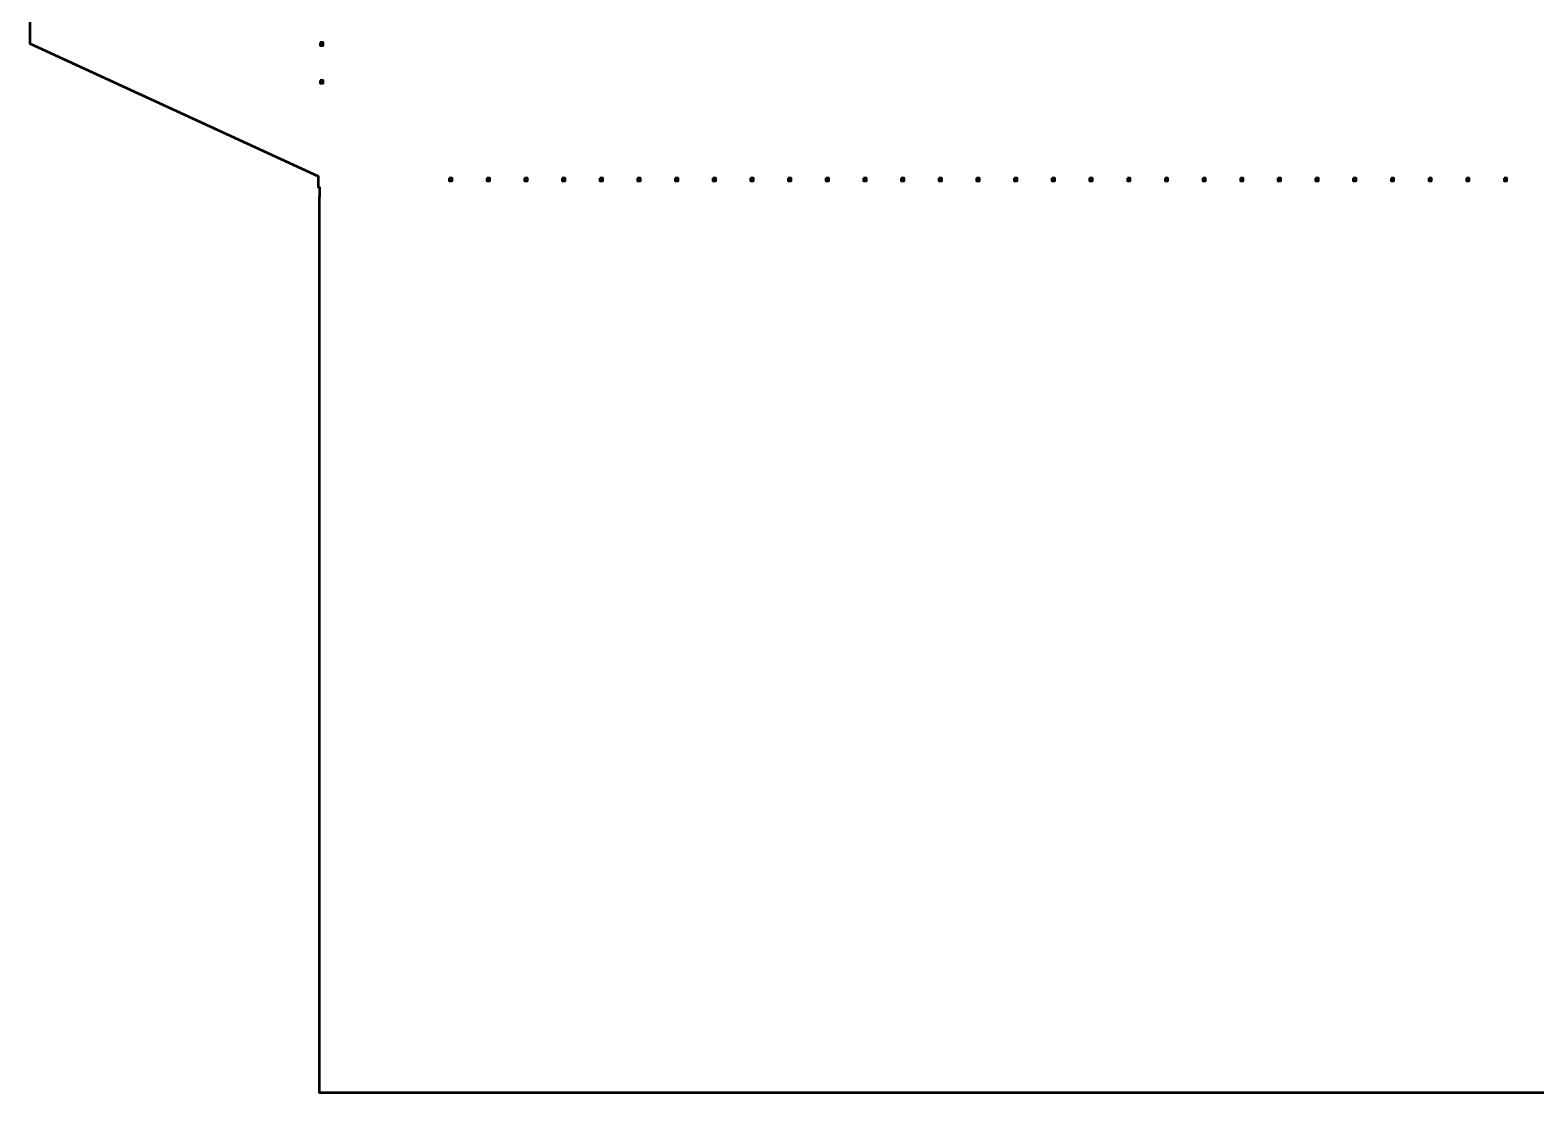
# Model space of a CAD drawing. Header units: centimetres. Extents: x -13.8 to 13.8, y -13.2 to 13.2.
# Drawn here: x -13.78 to 0.04, y -13.2 to -3.45 of the extents above; entities that cross this region are included whole.
import ezdxf

# ---------------------------------------------------------------- set-up
doc = ezdxf.new("R2010")
doc.units = ezdxf.units.CM
doc.header["$MEASUREMENT"] = 0
doc.layers.add('Layer 1', color=7, linetype='Continuous')

msp = doc.modelspace()

# ---------------------------------------------------------------- linework, layer by layer
at = {"layer": 'Layer 1', "color": 214, "lineweight": 53}
for points, knots in [([(-0.24194, 13.20305), (-3.92021, 13.18929), (-7.54799, 12.72678), (-10.29445, 11.83631), (-10.29445, 11.83631), (-10.29445, 11.83631), (-11.12871, 10.80775), (-11.12871, 10.80775), (-11.12871, 10.80775), (-11.12871, 10.80775), (-11.12871, 5.71865), (-11.12871, 5.71865), (-11.12871, 5.71865), (-11.12871, 5.71865), (-11.13781, 5.71865), (-11.13781, 5.71865), (-11.13781, 5.71865), (-11.13781, 5.71865), (-11.13781, 5.59628), (-11.13781, 5.59628), (-11.13781, 5.59628), (-11.13781, 5.59628), (-13.78364, 3.82275), (-13.78364, 3.82275), (-13.78364, 3.82275), (-13.78364, 3.82275), (-13.78364, -3.57401), (-13.78364, -3.57401), (-13.78364, -3.57401), (-13.78364, -3.57401), (-11.13781, -4.79027), (-11.13781, -4.79027), (-11.13781, -4.79027), (-11.13781, -4.79027), (-11.13781, -4.89114), (-11.13781, -4.89114), (-11.13781, -4.89114), (-11.13781, -4.89114), (-11.12541, -4.89114), (-11.12541, -4.89114), (-11.12541, -4.89114), (-11.12541, -4.89114), (-11.12541, -4.97382), (-11.12541, -4.97382), (-11.12541, -4.97382), (-11.12541, -4.97382), (-11.12706, -4.97382), (-11.12706, -4.97382), (-11.12706, -4.97382), (-11.12706, -4.97382), (-11.12706, -13.20319), (-11.12706, -13.20319), (-11.12706, -13.20319), (-11.12706, -13.20319), (11.12688, -13.20319), (11.12688, -13.20319), (11.12688, -13.20319), (11.12688, -13.20319), (11.12688, -4.97382), (11.12688, -4.97382), (11.12688, -4.97382), (11.12688, -4.97382), (11.11117, -4.97382), (11.11117, -4.97382), (11.11117, -4.97382), (11.11117, -4.97382), (11.11117, -4.89114), (11.11117, -4.89114), (11.11117, -4.89114), (11.11117, -4.89114), (11.11365, -4.89114), (11.11365, -4.89114), (11.11365, -4.89114), (11.11365, -4.89114), (11.11365, -4.80102), (11.11365, -4.80102), (11.11365, -4.80102), (11.11365, -4.80102), (13.78346, -3.57401), (13.78346, -3.57401), (13.78346, -3.57401), (13.78346, -3.57401), (13.78346, 3.82275), (13.78346, 3.82275), (13.78346, 3.82275), (13.78346, 3.82275), (11.11365, 5.61199), (11.11365, 5.61199), (11.11365, 5.61199), (11.11365, 5.61199), (11.11365, 5.62935), (11.11365, 5.62935), (11.11365, 5.62935), (11.11365, 5.62935), (11.12936, 5.62935), (11.12936, 5.62935), (11.12936, 5.62935), (11.12936, 5.62935), (11.12936, 10.79286), (11.12936, 10.79286), (11.12936, 10.79286), (11.12936, 10.79286), (10.11154, 11.88096), (10.11154, 11.88096), (10.11154, 11.88096), (7.16497, 12.78256), (3.43634, 13.21682), (-0.24194, 13.20305)], [0, 0, 0, 0, 0.03571429, 0.03571429, 0.03571429, 0.03571429, 0.07142857, 0.07142857, 0.07142857, 0.07142857, 0.10714286, 0.10714286, 0.10714286, 0.10714286, 0.14285714, 0.14285714, 0.14285714, 0.14285714, 0.17857143, 0.17857143, 0.17857143, 0.17857143, 0.21428571, 0.21428571, 0.21428571, 0.21428571, 0.25, 0.25, 0.25, 0.25, 0.28571429, 0.28571429, 0.28571429, 0.28571429, 0.32142857, 0.32142857, 0.32142857, 0.32142857, 0.35714286, 0.35714286, 0.35714286, 0.35714286, 0.39285714, 0.39285714, 0.39285714, 0.39285714, 0.42857143, 0.42857143, 0.42857143, 0.42857143, 0.46428571, 0.46428571, 0.46428571, 0.46428571, 0.5, 0.5, 0.5, 0.5, 0.53571429, 0.53571429, 0.53571429, 0.53571429, 0.57142857, 0.57142857, 0.57142857, 0.57142857, 0.60714286, 0.60714286, 0.60714286, 0.60714286, 0.64285714, 0.64285714, 0.64285714, 0.64285714, 0.67857143, 0.67857143, 0.67857143, 0.67857143, 0.71428571, 0.71428571, 0.71428571, 0.71428571, 0.75, 0.75, 0.75, 0.75, 0.78571429, 0.78571429, 0.78571429, 0.78571429, 0.82142857, 0.82142857, 0.82142857, 0.82142857, 0.85714286, 0.85714286, 0.85714286, 0.85714286, 0.89285714, 0.89285714, 0.89285714, 0.89285714, 0.92857143, 0.92857143, 0.92857143, 0.92857143, 1, 1, 1, 1]), ([(-11.12045, -3.56161), (-11.12045, -3.56161), (-11.09399, -3.56161), (-11.09399, -3.56161), (-11.09399, -3.56161), (-11.09399, -3.56161), (-11.09399, -3.58889), (-11.09399, -3.58889), (-11.09399, -3.58889), (-11.09399, -3.58889), (-11.12045, -3.58889), (-11.12045, -3.58889), (-11.12045, -3.58889), (-11.12045, -3.58889), (-11.12045, -3.56161), (-11.12045, -3.56161)], [0, 0, 0, 0, 0.2, 0.2, 0.2, 0.2, 0.4, 0.4, 0.4, 0.4, 0.6, 0.6, 0.6, 0.6, 1, 1, 1, 1]), ([(-11.12045, -3.9097), (-11.12045, -3.9097), (-11.09399, -3.9097), (-11.09399, -3.9097), (-11.09399, -3.9097), (-11.09399, -3.9097), (-11.09399, -3.93616), (-11.09399, -3.93616), (-11.09399, -3.93616), (-11.09399, -3.93616), (-11.12045, -3.93616), (-11.12045, -3.93616), (-11.12045, -3.93616), (-11.12045, -3.93616), (-11.12045, -3.9097), (-11.12045, -3.9097)], [0, 0, 0, 0, 0.2, 0.2, 0.2, 0.2, 0.4, 0.4, 0.4, 0.4, 0.6, 0.6, 0.6, 0.6, 1, 1, 1, 1]), ([(-9.93726, -4.80598), (-9.93726, -4.80598), (-9.9108, -4.80598), (-9.9108, -4.80598), (-9.9108, -4.80598), (-9.9108, -4.80598), (-9.9108, -4.83244), (-9.9108, -4.83244), (-9.9108, -4.83244), (-9.9108, -4.83244), (-9.93726, -4.83244), (-9.93726, -4.83244), (-9.93726, -4.83244), (-9.93726, -4.83244), (-9.93726, -4.80598), (-9.93726, -4.80598)], [0, 0, 0, 0, 0.2, 0.2, 0.2, 0.2, 0.4, 0.4, 0.4, 0.4, 0.6, 0.6, 0.6, 0.6, 1, 1, 1, 1]), ([(-9.59165, -4.80598), (-9.59165, -4.80598), (-9.56519, -4.80598), (-9.56519, -4.80598), (-9.56519, -4.80598), (-9.56519, -4.80598), (-9.56519, -4.83244), (-9.56519, -4.83244), (-9.56519, -4.83244), (-9.56519, -4.83244), (-9.59165, -4.83244), (-9.59165, -4.83244), (-9.59165, -4.83244), (-9.59165, -4.83244), (-9.59165, -4.80598), (-9.59165, -4.80598)], [0, 0, 0, 0, 0.2, 0.2, 0.2, 0.2, 0.4, 0.4, 0.4, 0.4, 0.6, 0.6, 0.6, 0.6, 1, 1, 1, 1]), ([(-9.24604, -4.80598), (-9.24604, -4.80598), (-9.21875, -4.80598), (-9.21875, -4.80598), (-9.21875, -4.80598), (-9.21875, -4.80598), (-9.21875, -4.83244), (-9.21875, -4.83244), (-9.21875, -4.83244), (-9.21875, -4.83244), (-9.24604, -4.83244), (-9.24604, -4.83244), (-9.24604, -4.83244), (-9.24604, -4.83244), (-9.24604, -4.80598), (-9.24604, -4.80598)], [0, 0, 0, 0, 0.2, 0.2, 0.2, 0.2, 0.4, 0.4, 0.4, 0.4, 0.6, 0.6, 0.6, 0.6, 1, 1, 1, 1]), ([(-8.8996, -4.80598), (-8.8996, -4.80598), (-8.87314, -4.80598), (-8.87314, -4.80598), (-8.87314, -4.80598), (-8.87314, -4.80598), (-8.87314, -4.83244), (-8.87314, -4.83244), (-8.87314, -4.83244), (-8.87314, -4.83244), (-8.8996, -4.83244), (-8.8996, -4.83244), (-8.8996, -4.83244), (-8.8996, -4.83244), (-8.8996, -4.80598), (-8.8996, -4.80598)], [0, 0, 0, 0, 0.2, 0.2, 0.2, 0.2, 0.4, 0.4, 0.4, 0.4, 0.6, 0.6, 0.6, 0.6, 1, 1, 1, 1]), ([(-8.55399, -4.80598), (-8.55399, -4.80598), (-8.52753, -4.80598), (-8.52753, -4.80598), (-8.52753, -4.80598), (-8.52753, -4.80598), (-8.52753, -4.83244), (-8.52753, -4.83244), (-8.52753, -4.83244), (-8.52753, -4.83244), (-8.55399, -4.83244), (-8.55399, -4.83244), (-8.55399, -4.83244), (-8.55399, -4.83244), (-8.55399, -4.80598), (-8.55399, -4.80598)], [0, 0, 0, 0, 0.2, 0.2, 0.2, 0.2, 0.4, 0.4, 0.4, 0.4, 0.6, 0.6, 0.6, 0.6, 1, 1, 1, 1]), ([(-8.20837, -4.80598), (-8.20837, -4.80598), (-8.18192, -4.80598), (-8.18192, -4.80598), (-8.18192, -4.80598), (-8.18192, -4.80598), (-8.18192, -4.83244), (-8.18192, -4.83244), (-8.18192, -4.83244), (-8.18192, -4.83244), (-8.20837, -4.83244), (-8.20837, -4.83244), (-8.20837, -4.83244), (-8.20837, -4.83244), (-8.20837, -4.80598), (-8.20837, -4.80598)], [0, 0, 0, 0, 0.2, 0.2, 0.2, 0.2, 0.4, 0.4, 0.4, 0.4, 0.6, 0.6, 0.6, 0.6, 1, 1, 1, 1]), ([(-7.86276, -4.80598), (-7.86276, -4.80598), (-7.8363, -4.80598), (-7.8363, -4.80598), (-7.8363, -4.80598), (-7.8363, -4.80598), (-7.8363, -4.83244), (-7.8363, -4.83244), (-7.8363, -4.83244), (-7.8363, -4.83244), (-7.86276, -4.83244), (-7.86276, -4.83244), (-7.86276, -4.83244), (-7.86276, -4.83244), (-7.86276, -4.80598), (-7.86276, -4.80598)], [0, 0, 0, 0, 0.2, 0.2, 0.2, 0.2, 0.4, 0.4, 0.4, 0.4, 0.6, 0.6, 0.6, 0.6, 1, 1, 1, 1]), ([(-7.51715, -4.80598), (-7.51715, -4.80598), (-7.49069, -4.80598), (-7.49069, -4.80598), (-7.49069, -4.80598), (-7.49069, -4.80598), (-7.49069, -4.83244), (-7.49069, -4.83244), (-7.49069, -4.83244), (-7.49069, -4.83244), (-7.51715, -4.83244), (-7.51715, -4.83244), (-7.51715, -4.83244), (-7.51715, -4.83244), (-7.51715, -4.80598), (-7.51715, -4.80598)], [0, 0, 0, 0, 0.2, 0.2, 0.2, 0.2, 0.4, 0.4, 0.4, 0.4, 0.6, 0.6, 0.6, 0.6, 1, 1, 1, 1]), ([(-7.17154, -4.80598), (-7.17154, -4.80598), (-7.14508, -4.80598), (-7.14508, -4.80598), (-7.14508, -4.80598), (-7.14508, -4.80598), (-7.14508, -4.83244), (-7.14508, -4.83244), (-7.14508, -4.83244), (-7.14508, -4.83244), (-7.17154, -4.83244), (-7.17154, -4.83244), (-7.17154, -4.83244), (-7.17154, -4.83244), (-7.17154, -4.80598), (-7.17154, -4.80598)], [0, 0, 0, 0, 0.2, 0.2, 0.2, 0.2, 0.4, 0.4, 0.4, 0.4, 0.6, 0.6, 0.6, 0.6, 1, 1, 1, 1]), ([(-6.82593, -4.80598), (-6.82593, -4.80598), (-6.79864, -4.80598), (-6.79864, -4.80598), (-6.79864, -4.80598), (-6.79864, -4.80598), (-6.79864, -4.83244), (-6.79864, -4.83244), (-6.79864, -4.83244), (-6.79864, -4.83244), (-6.82593, -4.83244), (-6.82593, -4.83244), (-6.82593, -4.83244), (-6.82593, -4.83244), (-6.82593, -4.80598), (-6.82593, -4.80598)], [0, 0, 0, 0, 0.2, 0.2, 0.2, 0.2, 0.4, 0.4, 0.4, 0.4, 0.6, 0.6, 0.6, 0.6, 1, 1, 1, 1]), ([(-6.47949, -4.80598), (-6.47949, -4.80598), (-6.45303, -4.80598), (-6.45303, -4.80598), (-6.45303, -4.80598), (-6.45303, -4.80598), (-6.45303, -4.83244), (-6.45303, -4.83244), (-6.45303, -4.83244), (-6.45303, -4.83244), (-6.47949, -4.83244), (-6.47949, -4.83244), (-6.47949, -4.83244), (-6.47949, -4.83244), (-6.47949, -4.80598), (-6.47949, -4.80598)], [0, 0, 0, 0, 0.2, 0.2, 0.2, 0.2, 0.4, 0.4, 0.4, 0.4, 0.6, 0.6, 0.6, 0.6, 1, 1, 1, 1]), ([(-6.13388, -4.80598), (-6.13388, -4.80598), (-6.10742, -4.80598), (-6.10742, -4.80598), (-6.10742, -4.80598), (-6.10742, -4.80598), (-6.10742, -4.83244), (-6.10742, -4.83244), (-6.10742, -4.83244), (-6.10742, -4.83244), (-6.13388, -4.83244), (-6.13388, -4.83244), (-6.13388, -4.83244), (-6.13388, -4.83244), (-6.13388, -4.80598), (-6.13388, -4.80598)], [0, 0, 0, 0, 0.2, 0.2, 0.2, 0.2, 0.4, 0.4, 0.4, 0.4, 0.6, 0.6, 0.6, 0.6, 1, 1, 1, 1]), ([(-5.78826, -4.80598), (-5.78826, -4.80598), (-5.76181, -4.80598), (-5.76181, -4.80598), (-5.76181, -4.80598), (-5.76181, -4.80598), (-5.76181, -4.83244), (-5.76181, -4.83244), (-5.76181, -4.83244), (-5.76181, -4.83244), (-5.78826, -4.83244), (-5.78826, -4.83244), (-5.78826, -4.83244), (-5.78826, -4.83244), (-5.78826, -4.80598), (-5.78826, -4.80598)], [0, 0, 0, 0, 0.2, 0.2, 0.2, 0.2, 0.4, 0.4, 0.4, 0.4, 0.6, 0.6, 0.6, 0.6, 1, 1, 1, 1]), ([(-5.44265, -4.80598), (-5.44265, -4.80598), (-5.41619, -4.80598), (-5.41619, -4.80598), (-5.41619, -4.80598), (-5.41619, -4.80598), (-5.41619, -4.83244), (-5.41619, -4.83244), (-5.41619, -4.83244), (-5.41619, -4.83244), (-5.44265, -4.83244), (-5.44265, -4.83244), (-5.44265, -4.83244), (-5.44265, -4.83244), (-5.44265, -4.80598), (-5.44265, -4.80598)], [0, 0, 0, 0, 0.2, 0.2, 0.2, 0.2, 0.4, 0.4, 0.4, 0.4, 0.6, 0.6, 0.6, 0.6, 1, 1, 1, 1]), ([(-5.09704, -4.80598), (-5.09704, -4.80598), (-5.07058, -4.80598), (-5.07058, -4.80598), (-5.07058, -4.80598), (-5.07058, -4.80598), (-5.07058, -4.83244), (-5.07058, -4.83244), (-5.07058, -4.83244), (-5.07058, -4.83244), (-5.09704, -4.83244), (-5.09704, -4.83244), (-5.09704, -4.83244), (-5.09704, -4.83244), (-5.09704, -4.80598), (-5.09704, -4.80598)], [0, 0, 0, 0, 0.2, 0.2, 0.2, 0.2, 0.4, 0.4, 0.4, 0.4, 0.6, 0.6, 0.6, 0.6, 1, 1, 1, 1]), ([(-4.75143, -4.80598), (-4.75143, -4.80598), (-4.72497, -4.80598), (-4.72497, -4.80598), (-4.72497, -4.80598), (-4.72497, -4.80598), (-4.72497, -4.83244), (-4.72497, -4.83244), (-4.72497, -4.83244), (-4.72497, -4.83244), (-4.75143, -4.83244), (-4.75143, -4.83244), (-4.75143, -4.83244), (-4.75143, -4.83244), (-4.75143, -4.80598), (-4.75143, -4.80598)], [0, 0, 0, 0, 0.2, 0.2, 0.2, 0.2, 0.4, 0.4, 0.4, 0.4, 0.6, 0.6, 0.6, 0.6, 1, 1, 1, 1]), ([(-4.40582, -4.80598), (-4.40582, -4.80598), (-4.37936, -4.80598), (-4.37936, -4.80598), (-4.37936, -4.80598), (-4.37936, -4.80598), (-4.37936, -4.83244), (-4.37936, -4.83244), (-4.37936, -4.83244), (-4.37936, -4.83244), (-4.40582, -4.83244), (-4.40582, -4.83244), (-4.40582, -4.83244), (-4.40582, -4.83244), (-4.40582, -4.80598), (-4.40582, -4.80598)], [0, 0, 0, 0, 0.2, 0.2, 0.2, 0.2, 0.4, 0.4, 0.4, 0.4, 0.6, 0.6, 0.6, 0.6, 1, 1, 1, 1]), ([(-4.0602, -4.80598), (-4.0602, -4.80598), (-4.03292, -4.80598), (-4.03292, -4.80598), (-4.03292, -4.80598), (-4.03292, -4.80598), (-4.03292, -4.83244), (-4.03292, -4.83244), (-4.03292, -4.83244), (-4.03292, -4.83244), (-4.0602, -4.83244), (-4.0602, -4.83244), (-4.0602, -4.83244), (-4.0602, -4.83244), (-4.0602, -4.80598), (-4.0602, -4.80598)], [0, 0, 0, 0, 0.2, 0.2, 0.2, 0.2, 0.4, 0.4, 0.4, 0.4, 0.6, 0.6, 0.6, 0.6, 1, 1, 1, 1]), ([(-3.71377, -4.80598), (-3.71377, -4.80598), (-3.68731, -4.80598), (-3.68731, -4.80598), (-3.68731, -4.80598), (-3.68731, -4.80598), (-3.68731, -4.83244), (-3.68731, -4.83244), (-3.68731, -4.83244), (-3.68731, -4.83244), (-3.71377, -4.83244), (-3.71377, -4.83244), (-3.71377, -4.83244), (-3.71377, -4.83244), (-3.71377, -4.80598), (-3.71377, -4.80598)], [0, 0, 0, 0, 0.2, 0.2, 0.2, 0.2, 0.4, 0.4, 0.4, 0.4, 0.6, 0.6, 0.6, 0.6, 1, 1, 1, 1]), ([(-3.36815, -4.80598), (-3.36815, -4.80598), (-3.3417, -4.80598), (-3.3417, -4.80598), (-3.3417, -4.80598), (-3.3417, -4.80598), (-3.3417, -4.83244), (-3.3417, -4.83244), (-3.3417, -4.83244), (-3.3417, -4.83244), (-3.36815, -4.83244), (-3.36815, -4.83244), (-3.36815, -4.83244), (-3.36815, -4.83244), (-3.36815, -4.80598), (-3.36815, -4.80598)], [0, 0, 0, 0, 0.2, 0.2, 0.2, 0.2, 0.4, 0.4, 0.4, 0.4, 0.6, 0.6, 0.6, 0.6, 1, 1, 1, 1]), ([(-3.02254, -4.80598), (-3.02254, -4.80598), (-2.99608, -4.80598), (-2.99608, -4.80598), (-2.99608, -4.80598), (-2.99608, -4.80598), (-2.99608, -4.83244), (-2.99608, -4.83244), (-2.99608, -4.83244), (-2.99608, -4.83244), (-3.02254, -4.83244), (-3.02254, -4.83244), (-3.02254, -4.83244), (-3.02254, -4.83244), (-3.02254, -4.80598), (-3.02254, -4.80598)], [0, 0, 0, 0, 0.2, 0.2, 0.2, 0.2, 0.4, 0.4, 0.4, 0.4, 0.6, 0.6, 0.6, 0.6, 1, 1, 1, 1]), ([(-2.67693, -4.80598), (-2.67693, -4.80598), (-2.65047, -4.80598), (-2.65047, -4.80598), (-2.65047, -4.80598), (-2.65047, -4.80598), (-2.65047, -4.83244), (-2.65047, -4.83244), (-2.65047, -4.83244), (-2.65047, -4.83244), (-2.67693, -4.83244), (-2.67693, -4.83244), (-2.67693, -4.83244), (-2.67693, -4.83244), (-2.67693, -4.80598), (-2.67693, -4.80598)], [0, 0, 0, 0, 0.2, 0.2, 0.2, 0.2, 0.4, 0.4, 0.4, 0.4, 0.6, 0.6, 0.6, 0.6, 1, 1, 1, 1]), ([(-2.33132, -4.80598), (-2.33132, -4.80598), (-2.30486, -4.80598), (-2.30486, -4.80598), (-2.30486, -4.80598), (-2.30486, -4.80598), (-2.30486, -4.83244), (-2.30486, -4.83244), (-2.30486, -4.83244), (-2.30486, -4.83244), (-2.33132, -4.83244), (-2.33132, -4.83244), (-2.33132, -4.83244), (-2.33132, -4.83244), (-2.33132, -4.80598), (-2.33132, -4.80598)], [0, 0, 0, 0, 0.2, 0.2, 0.2, 0.2, 0.4, 0.4, 0.4, 0.4, 0.6, 0.6, 0.6, 0.6, 1, 1, 1, 1]), ([(-1.98571, -4.80598), (-1.98571, -4.80598), (-1.95925, -4.80598), (-1.95925, -4.80598), (-1.95925, -4.80598), (-1.95925, -4.80598), (-1.95925, -4.83244), (-1.95925, -4.83244), (-1.95925, -4.83244), (-1.95925, -4.83244), (-1.98571, -4.83244), (-1.98571, -4.83244), (-1.98571, -4.83244), (-1.98571, -4.83244), (-1.98571, -4.80598), (-1.98571, -4.80598)], [0, 0, 0, 0, 0.2, 0.2, 0.2, 0.2, 0.4, 0.4, 0.4, 0.4, 0.6, 0.6, 0.6, 0.6, 1, 1, 1, 1]), ([(-1.64009, -4.80598), (-1.64009, -4.80598), (-1.61281, -4.80598), (-1.61281, -4.80598), (-1.61281, -4.80598), (-1.61281, -4.80598), (-1.61281, -4.83244), (-1.61281, -4.83244), (-1.61281, -4.83244), (-1.61281, -4.83244), (-1.64009, -4.83244), (-1.64009, -4.83244), (-1.64009, -4.83244), (-1.64009, -4.83244), (-1.64009, -4.80598), (-1.64009, -4.80598)], [0, 0, 0, 0, 0.2, 0.2, 0.2, 0.2, 0.4, 0.4, 0.4, 0.4, 0.6, 0.6, 0.6, 0.6, 1, 1, 1, 1]), ([(-1.29365, -4.80598), (-1.29365, -4.80598), (-1.2672, -4.80598), (-1.2672, -4.80598), (-1.2672, -4.80598), (-1.2672, -4.80598), (-1.2672, -4.83244), (-1.2672, -4.83244), (-1.2672, -4.83244), (-1.2672, -4.83244), (-1.29365, -4.83244), (-1.29365, -4.83244), (-1.29365, -4.83244), (-1.29365, -4.83244), (-1.29365, -4.80598), (-1.29365, -4.80598)], [0, 0, 0, 0, 0.2, 0.2, 0.2, 0.2, 0.4, 0.4, 0.4, 0.4, 0.6, 0.6, 0.6, 0.6, 1, 1, 1, 1]), ([(-0.94804, -4.80598), (-0.94804, -4.80598), (-0.92158, -4.80598), (-0.92158, -4.80598), (-0.92158, -4.80598), (-0.92158, -4.80598), (-0.92158, -4.83244), (-0.92158, -4.83244), (-0.92158, -4.83244), (-0.92158, -4.83244), (-0.94804, -4.83244), (-0.94804, -4.83244), (-0.94804, -4.83244), (-0.94804, -4.83244), (-0.94804, -4.80598), (-0.94804, -4.80598)], [0, 0, 0, 0, 0.2, 0.2, 0.2, 0.2, 0.4, 0.4, 0.4, 0.4, 0.6, 0.6, 0.6, 0.6, 1, 1, 1, 1]), ([(-0.60243, -4.80598), (-0.60243, -4.80598), (-0.57597, -4.80598), (-0.57597, -4.80598), (-0.57597, -4.80598), (-0.57597, -4.80598), (-0.57597, -4.83244), (-0.57597, -4.83244), (-0.57597, -4.83244), (-0.57597, -4.83244), (-0.60243, -4.83244), (-0.60243, -4.83244), (-0.60243, -4.83244), (-0.60243, -4.83244), (-0.60243, -4.80598), (-0.60243, -4.80598)], [0, 0, 0, 0, 0.2, 0.2, 0.2, 0.2, 0.4, 0.4, 0.4, 0.4, 0.6, 0.6, 0.6, 0.6, 1, 1, 1, 1]), ([(-0.25682, -4.80598), (-0.25682, -4.80598), (-0.23036, -4.80598), (-0.23036, -4.80598), (-0.23036, -4.80598), (-0.23036, -4.80598), (-0.23036, -4.83244), (-0.23036, -4.83244), (-0.23036, -4.83244), (-0.23036, -4.83244), (-0.25682, -4.83244), (-0.25682, -4.83244), (-0.25682, -4.83244), (-0.25682, -4.83244), (-0.25682, -4.80598), (-0.25682, -4.80598)], [0, 0, 0, 0, 0.2, 0.2, 0.2, 0.2, 0.4, 0.4, 0.4, 0.4, 0.6, 0.6, 0.6, 0.6, 1, 1, 1, 1])]:
    msp.add_open_spline(points, degree=3, knots=knots, dxfattribs=at)

doc.saveas('drawing.dxf')
